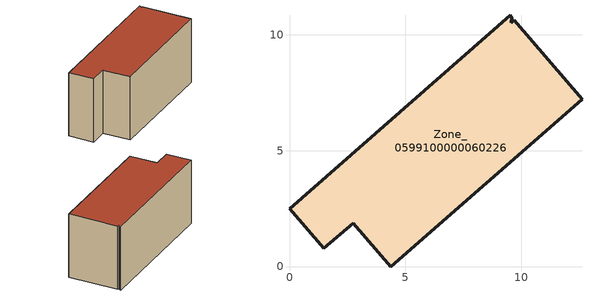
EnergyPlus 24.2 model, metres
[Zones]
Zone_0599100000060226
 floor ground (C_G): 2.74,1.87 1.47,0.78 0,2.49 9.52,10.83 9.59,10.75 9.56,10.52 9.7,10.63 12.62,7.21 4.36,0 z0
 wall outside (C_F): 9.52,10.83 0,2.49 1.47,0.78 2.74,1.87 4.36,0 12.62,7.21 9.7,10.63 9.56,10.52 9.59,10.75 9.52,10.83 z0:5.85
 roof outside (C_R): 12.62,7.21 9.7,10.63 9.56,10.52 9.59,10.75 9.52,10.83 0,2.49 1.47,0.78 2.74,1.87 4.36,0 z5.85
[BUILDING]
Pand.0599100000060226: North Axis=0; Terrain=City; Loads Convergence Tolerance Value=0.04; Temperature Convergence Tolerance Value=0.4; Solar Distribution=FullExterior; Maximum Number of Warmup Days=25; Minimum Number of Warmup Days=1
[Site:Location]
Rotterdam.The.Hague.AP_ZH_NLD Design_Conditions: Latitude=51.96; Longitude=4.45; Time Zone=1; Elevation=-4.5
[SITE:GROUNDTEMPERATURE:BUILDINGSURFACE]
18, 18, 18, 18, 18, 18, 18, 18, 18, 18, 18, 18
[MATERIAL] Thermal Absorptance=0.9; Solar Absorptance=0.7; Visible Absorptance=0.7
Name | Roughness | Thickness | Conductivity | Density | Specific Heat
G.TI.1946 | MediumSmooth | 0.15 | 1 | 540 | 1210
F.TI.1946 | Rough | 0.3 | 0.857143 | 1920 | 840
R.TI.1946 | MediumRough | 0.2 | 0.1 | 1500 | 1000
[CONSTRUCTION]
C_G: G.TI.1946
C_F: F.TI.1946
C_R: R.TI.1946
[ZONE]
Zone_0599100000060226: Type=1; Multiplier=1; Ceiling Height=Autocalculate; Volume=Autocalculate; Floor Area=autocalculate; Part of Total Floor Area=Yes
[ZONEINFILTRATION:DESIGNFLOWRATE]
Infil_Zone_0599100000060226: Zone or ZoneList or Space or SpaceList=Zone_0599100000060226; Schedule=AlwaysOn; Design Flow Rate Calculation Method=Flow/Area; Flow Rate per Floor Area=0.003; Constant Term Coefficient=1; Temperature Term Coefficient=0; Velocity Term Coefficient=0; Velocity Squared Term Coefficient=0
[HVACTEMPLATE:ZONE:IDEALLOADSAIRSYSTEM]
Zone_0599100000060226: Maximum Heating Supply Air Temperature=50; Minimum Cooling Supply Air Temperature=13; Maximum Heating Supply Air Humidity Ratio=0.0156; Minimum Cooling Supply Air Humidity Ratio=0.0077; Heating Limit=NoLimit; Cooling Limit=NoLimit; Dehumidification Control Type=ConstantSensibleHeatRatio; Cooling Sensible Heat Ratio=0.7; Dehumidification Setpoint=60; Humidification Control Type=None; Humidification Setpoint=30; Outdoor Air Method=None; Outdoor Air Flow Rate per Person=0.00944; Outdoor Air Flow Rate per Zone Floor Area=0; Outdoor Air Flow Rate per Zone=0; Demand Controlled Ventilation Type=None; Outdoor Air Economizer Type=NoEconomizer; Heat Recovery Type=None; Sensible Heat Recovery Effectiveness=0.7; Latent Heat Recovery Effectiveness=0.65
[ZONECONTROL:THERMOSTAT]
ThermostatControl_Zone_0599100000060226: Zone or ZoneList=Zone_0599100000060226; Control Type Schedule=DualSetpointControlType; Control 1=Thermostat_Zone_0599100000060226; Temperature Difference Between Cutout And Setpoint=0
[THERMOSTATSETPOINT:DUALSETPOINT]
Thermostat_Zone_0599100000060226: Heating Setpoint Temperature Schedule=HeatingSetpoint_Zone_0599100000060226; Cooling Setpoint Temperature Schedule=CoolingSetpoint_Zone_0599100000060226
[SCHEDULE:COMPACT]
HeatingSetpoint_Zone_0599100000060226: Through: 12/31, For: AllDays, Until: 24:00, 21
CoolingSetpoint_Zone_0599100000060226: Through: 12/31, For: AllDays, Until: 24:00, 24
DualSetpointControlType: Through: 12/31, For: AllDays, Until: 24:00, 4
AlwaysOn: Through: 12/31, For: AllDays, Until: 24:00, 1
